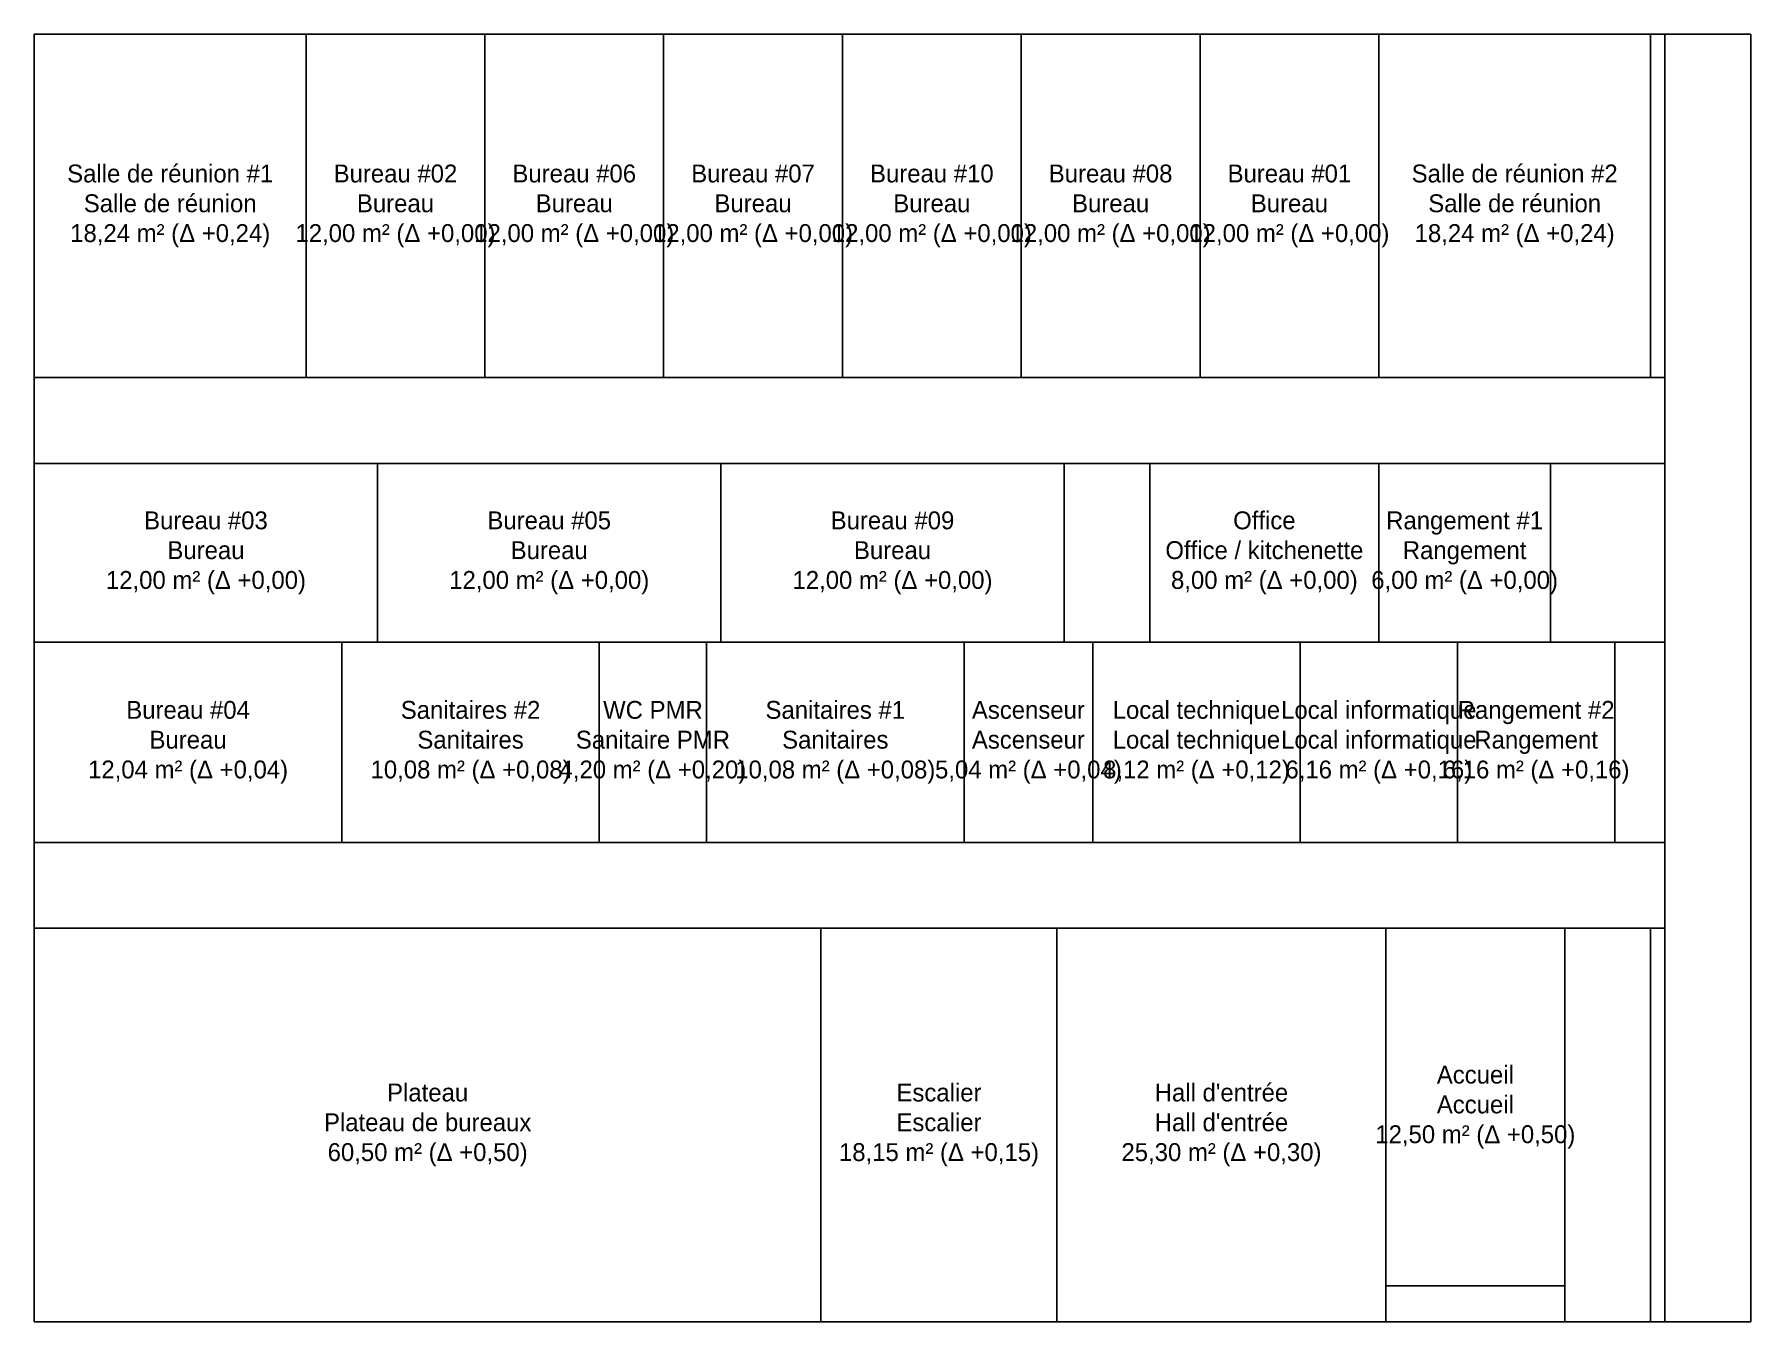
# Model space of a CAD drawing. Header units: metres. Extents: x 0 to 24, y 0 to 18.
import ezdxf

# ---------------------------------------------------------------- set-up
doc = ezdxf.new("R2010")
doc.units = ezdxf.units.M
for name, color, linetype in [('ALE_CIRC', 8, 'Continuous'), ('ALE_FOOTPRINT', 7, 'Continuous'), ('ALE_LABEL', 2, 'Continuous'), ('ALE_ROOM', 5, 'Continuous')]:
    doc.layers.add(name, color=color, linetype=linetype)

msp = doc.modelspace()

# ---------------------------------------------------------------- linework, layer by layer
at = {"layer": 'ALE_CIRC'}
for points in [[(22.6, 13.2), (22.8, 13.2), (22.8, 18), (22.6, 18)], [(22.8, 0), (24, 0), (24, 18), (22.8, 18)], [(0, 12), (22.8, 12), (22.8, 13.2), (0, 13.2)], [(14.4, 9.5), (15.6, 9.5), (15.6, 12), (14.4, 12)], [(21.2, 9.5), (22.8, 9.5), (22.8, 12), (21.2, 12)], [(22.1, 6.7), (22.8, 6.7), (22.8, 9.5), (22.1, 9.5)], [(0, 5.5), (22.8, 5.5), (22.8, 6.7), (0, 6.7)], [(21.4, 0), (22.6, 0), (22.6, 5.5), (21.4, 5.5)], [(22.6, 0), (22.8, 0), (22.8, 5.5), (22.6, 5.5)], [(18.9, 0), (21.4, 0), (21.4, 0.5), (18.9, 0.5)]]:
    msp.add_lwpolyline(points, close=True, dxfattribs=at)
at = {"layer": 'ALE_FOOTPRINT'}
msp.add_lwpolyline([(0, 0), (24, 0), (24, 18), (0, 18)], close=True, dxfattribs=at)
at = {"layer": 'ALE_ROOM'}
for points in [[(0, 13.2), (3.8, 13.2), (3.8, 18), (0, 18)], [(3.8, 13.2), (6.3, 13.2), (6.3, 18), (3.8, 18)], [(6.3, 13.2), (8.8, 13.2), (8.8, 18), (6.3, 18)], [(8.8, 13.2), (11.3, 13.2), (11.3, 18), (8.8, 18)], [(11.3, 13.2), (13.8, 13.2), (13.8, 18), (11.3, 18)], [(13.8, 13.2), (16.3, 13.2), (16.3, 18), (13.8, 18)], [(16.3, 13.2), (18.8, 13.2), (18.8, 18), (16.3, 18)], [(18.8, 13.2), (22.6, 13.2), (22.6, 18), (18.8, 18)], [(0, 9.5), (4.8, 9.5), (4.8, 12), (0, 12)], [(4.8, 9.5), (9.6, 9.5), (9.6, 12), (4.8, 12)], [(9.6, 9.5), (14.4, 9.5), (14.4, 12), (9.6, 12)], [(15.6, 9.5), (18.8, 9.5), (18.8, 12), (15.6, 12)], [(18.8, 9.5), (21.2, 9.5), (21.2, 12), (18.8, 12)], [(0, 6.7), (4.3, 6.7), (4.3, 9.5), (0, 9.5)], [(4.3, 6.7), (7.9, 6.7), (7.9, 9.5), (4.3, 9.5)], [(7.9, 6.7), (9.4, 6.7), (9.4, 9.5), (7.9, 9.5)], [(9.4, 6.7), (13, 6.7), (13, 9.5), (9.4, 9.5)], [(13, 6.7), (14.8, 6.7), (14.8, 9.5), (13, 9.5)], [(14.8, 6.7), (17.7, 6.7), (17.7, 9.5), (14.8, 9.5)], [(17.7, 6.7), (19.9, 6.7), (19.9, 9.5), (17.7, 9.5)], [(19.9, 6.7), (22.1, 6.7), (22.1, 9.5), (19.9, 9.5)], [(0, 0), (11, 0), (11, 5.5), (0, 5.5)], [(11, 0), (14.3, 0), (14.3, 5.5), (11, 5.5)], [(14.3, 0), (18.9, 0), (18.9, 5.5), (14.3, 5.5)], [(18.9, 0.5), (21.4, 0.5), (21.4, 5.5), (18.9, 5.5)]]:
    msp.add_lwpolyline(points, close=True, dxfattribs=at)

# ---------------------------------------------------------------- texts
at = {"layer": 'ALE_LABEL', "char_height": 0.25, "attachment_point": 5}
for s, insert in [('Salle de réunion #1\\PSalle de réunion\\P18,24 m² (Δ +0,24)', (1.9, 15.6)), ('Bureau #02\\PBureau\\P12,00 m² (Δ +0,00)', (5.05, 15.6)), ('Bureau #06\\PBureau\\P12,00 m² (Δ +0,00)', (7.55, 15.6)), ('Bureau #07\\PBureau\\P12,00 m² (Δ +0,00)', (10.05, 15.6)), ('Bureau #10\\PBureau\\P12,00 m² (Δ +0,00)', (12.55, 15.6)), ('Bureau #08\\PBureau\\P12,00 m² (Δ +0,00)', (15.05, 15.6)), ('Bureau #01\\PBureau\\P12,00 m² (Δ +0,00)', (17.55, 15.6)), ('Salle de réunion #2\\PSalle de réunion\\P18,24 m² (Δ +0,24)', (20.7, 15.6)), ('Bureau #03\\PBureau\\P12,00 m² (Δ +0,00)', (2.4, 10.75)), ('Bureau #05\\PBureau\\P12,00 m² (Δ +0,00)', (7.2, 10.75)), ('Bureau #09\\PBureau\\P12,00 m² (Δ +0,00)', (12, 10.75)), ('Office\\POffice / kitchenette\\P8,00 m² (Δ +0,00)', (17.2, 10.75)), ('Rangement #1\\PRangement\\P6,00 m² (Δ +0,00)', (20, 10.75)), ('Bureau #04\\PBureau\\P12,04 m² (Δ +0,04)', (2.15, 8.1)), ('Sanitaires #2\\PSanitaires\\P10,08 m² (Δ +0,08)', (6.1, 8.1)), ('WC PMR\\PSanitaire PMR\\P4,20 m² (Δ +0,20)', (8.65, 8.1)), ('Sanitaires #1\\PSanitaires\\P10,08 m² (Δ +0,08)', (11.2, 8.1)), ('Ascenseur\\PAscenseur\\P5,04 m² (Δ +0,04)', (13.9, 8.1)), ('Local technique\\PLocal technique\\P8,12 m² (Δ +0,12)', (16.25, 8.1)), ('Local informatique\\PLocal informatique\\P6,16 m² (Δ +0,16)', (18.8, 8.1)), ('Rangement #2\\PRangement\\P6,16 m² (Δ +0,16)', (21, 8.1)), ('Accueil\\PAccueil\\P12,50 m² (Δ +0,50)', (20.15, 3)), ('Plateau\\PPlateau de bureaux\\P60,50 m² (Δ +0,50)', (5.5, 2.75)), ('Escalier\\PEscalier\\P18,15 m² (Δ +0,15)', (12.65, 2.75)), ("Hall d'entrée\\PHall d'entrée\\P25,30 m² (Δ +0,30)", (16.6, 2.75))]:
    msp.add_mtext(s, dxfattribs=dict(at, insert=insert))

doc.saveas('drawing.dxf')
